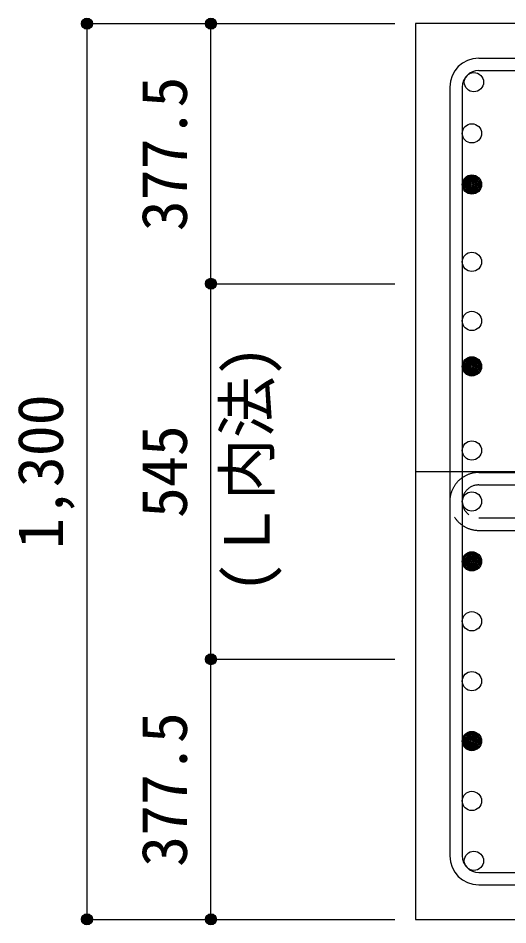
# Model space of a CAD drawing. Units: millimetres at full size, sheet at 1:30. Extents: x -5973 to 5954, y -4195 to 4201.
# Drawn here: x -675 to 37, y -2333 to -1017 of the extents above; entities that cross this region are included whole.
import ezdxf
from ezdxf.enums import TextEntityAlignment as Align

# ---------------------------------------------------------------- set-up
doc = ezdxf.new("R2010")
doc.units = ezdxf.units.MM
doc.header["$LTSCALE"] = 30
doc.header["$PDMODE"] = 32
doc.header["$PDSIZE"] = 15
doc.linetypes.add('CHAIN1', pattern=[8, 5, -1, 1, -1])
doc.linetypes.add('DASHED2', pattern=[3, 2, -1])
for name, color, linetype in [('0-1_躯体線', 2, 'Continuous'), ('0-3_立上り筋', 4, 'Continuous'), ('0-4_フープ筋', 7, 'Continuous'), ('0-7_文字', 4, 'Continuous'), ('0-C_中子', 7, 'DASHED2'), ('0-D_寸法', 4, 'Continuous')]:
    doc.layers.add(name, color=color, linetype=linetype)
doc.styles.add('ＭＳ ゴシック', font='')
doc.styles.get('ＭＳ ゴシック').set_extended_font_data('MS Gothic')

msp = doc.modelspace()

# ---------------------------------------------------------------- linework, layer by layer
at = {"layer": '0-1_躯体線'}
for p, q in [((1602.44, -1024.89), (-97.56, -1024.89)), ((-97.56, -1024.89), (-97.56, -2324.89)), ((-97.56, -2324.89), (270.94, -2324.89))]:
    msp.add_line(p, q, dxfattribs=at)
at = {"layer": '0-3_立上り筋', "color": 3}
for centre in [(-12.63, -1109.82), (-15.56, -1184.11), (-15.56, -1184.11), (-15.56, -1258.39), (-15.56, -1258.39), (-15.56, -1370.63), (-15.56, -1370.63), (-15.56, -1456.39), (-15.56, -1456.39), (-15.56, -1522.39), (-15.56, -1522.39), (-15.56, -1644.39), (-15.56, -1644.39), (-15.56, -1718.36), (-15.56, -1718.36), (-15.56, -1805.3), (-15.56, -1805.3), (-15.56, -1892.23), (-15.56, -1892.23), (-15.56, -1979.16), (-15.56, -1979.16), (-15.56, -2066.1), (-15.56, -2066.1), (-15.56, -2153.03), (-15.56, -2153.03), (-12.63, -2239.97), (-12.63, -2239.97)]:
    msp.add_circle(centre, 14, dxfattribs=at)
at = {"layer": '0-3_立上り筋'}
for centre, radius in [((-15.56, -1258.39), 14), ((-15.56, -1258.39), 12.6), ((-15.56, -1258.39), 11.2), ((-15.56, -1258.39), 9.8), ((-15.56, -1258.39), 8.4), ((-15.56, -1258.39), 7), ((-15.56, -1258.39), 5.6), ((-15.56, -1258.39), 4.2), ((-15.56, -1258.39), 2.8), ((-15.56, -1258.39), 1.4), ((-15.56, -1522.39), 14), ((-15.56, -1522.39), 12.6), ((-15.56, -1522.39), 11.2), ((-15.56, -1522.39), 9.8), ((-15.56, -1522.39), 8.4), ((-15.56, -1522.39), 7), ((-15.56, -1522.39), 5.6), ((-15.56, -1522.39), 4.2), ((-15.56, -1522.39), 2.8), ((-15.56, -1522.39), 1.4), ((-15.56, -1805.3), 14), ((-15.56, -1805.3), 12.6), ((-15.56, -1805.3), 11.2), ((-15.56, -1805.3), 9.8), ((-15.56, -1805.3), 8.4), ((-15.56, -1805.3), 7), ((-15.56, -1805.3), 5.6), ((-15.56, -1805.3), 4.2), ((-15.56, -1805.3), 2.8), ((-15.56, -1805.3), 1.4), ((-15.56, -2066.1), 14), ((-15.56, -2066.1), 12.6), ((-15.56, -2066.1), 11.2), ((-15.56, -2066.1), 9.8), ((-15.56, -2066.1), 8.4), ((-15.56, -2066.1), 7), ((-15.56, -2066.1), 5.6), ((-15.56, -2066.1), 4.2), ((-15.56, -2066.1), 2.8), ((-15.56, -2066.1), 1.4)]:
    msp.add_circle(centre, radius, dxfattribs=at)
at = {"layer": '0-4_フープ筋'}
for p, q in [((-5.56, -1074.89), (1110.44, -1074.89)), ((-5.56, -1092.89), (1110.44, -1092.89)), ((-47.56, -1116.89), (-47.56, -2232.89)), ((-29.56, -1116.89), (-29.56, -2232.89)), ((-5.56, -2256.89), (1110.44, -2256.89)), ((-5.56, -2274.89), (1110.44, -2274.89))]:
    msp.add_line(p, q, dxfattribs=at)
for centre, radius, start, end in [((-5.56, -1116.89), 42, 90, 180), ((-5.56, -1116.89), 24, 90, 180), ((-5.56, -2232.89), 42, 180, 270), ((-5.56, -2232.89), 24, 180, 270)]:
    msp.add_arc(centre, radius, start, end, dxfattribs=at)
at = {"layer": '0-C_中子'}
for p, q in [((-5.56, -1694.36), (58.44, -1694.36)), ((-5.56, -1742.36), (1110.44, -1742.36)), ((-5.56, -1760.36), (1110.44, -1760.36))]:
    msp.add_line(p, q, dxfattribs=at)
msp.add_lwpolyline([(-5.56, -1676.36), (58.44, -1676.36), (58.44, -1694.36)], dxfattribs=at)
for radius in [42, 24]:
    msp.add_arc((-5.56, -1718.36), radius, 90, 270, dxfattribs=at)
at = {"layer": '0-D_寸法'}
for p, q in [((-574.6, -1024.89), (-394.6, -1024.89)), ((-574.6, -1024.89), (-394.6, -1024.89)), ((-574.6, -1024.89), (-574.6, -2324.89)), ((-394.6, -1402.39), (-394.6, -1024.89)), ((-394.6, -1024.89), (-127.56, -1024.89)), ((-394.6, -1947.39), (-394.6, -1402.39)), ((-394.6, -1402.39), (-127.56, -1402.39)), ((-394.6, -2324.89), (-394.6, -1947.39)), ((-394.6, -1947.39), (-127.56, -1947.39)), ((-574.6, -2324.89), (-394.6, -2324.89)), ((-394.6, -2324.89), (-127.56, -2324.89)), ((-394.6, -2324.89), (-127.56, -2324.89))]:
    msp.add_line(p, q, dxfattribs=at)
at = {"layer": '0-D_寸法', "linetype": 'CHAIN1'}
msp.add_line((-97.56, -1674.89), (1202.44, -1674.89), dxfattribs=at)
at = {"layer": '0-D_寸法'}
for centre, radius in [((-574.6, -1024.89), 8), ((-574.6, -1024.89), 7.2), ((-574.6, -1024.89), 6.4), ((-574.6, -1024.89), 5.6), ((-574.6, -1024.89), 4.8), ((-574.6, -1024.89), 4), ((-574.6, -1024.89), 3.2), ((-574.6, -1024.89), 2.4), ((-574.6, -1024.89), 1.6), ((-574.6, -1024.89), 0.8), ((-394.6, -1024.89), 8), ((-394.6, -1024.89), 7.2), ((-394.6, -1024.89), 6.4), ((-394.6, -1024.89), 5.6), ((-394.6, -1024.89), 4.8), ((-394.6, -1024.89), 4), ((-394.6, -1024.89), 3.2), ((-394.6, -1024.89), 2.4), ((-394.6, -1024.89), 1.6), ((-394.6, -1024.89), 0.8), ((-394.6, -1402.39), 8), ((-394.6, -1402.39), 7.2), ((-394.6, -1402.39), 6.4), ((-394.6, -1402.39), 5.6), ((-394.6, -1402.39), 4.8), ((-394.6, -1402.39), 4), ((-394.6, -1402.39), 3.2), ((-394.6, -1402.39), 2.4), ((-394.6, -1402.39), 1.6), ((-394.6, -1402.39), 0.8), ((-394.6, -1947.39), 8), ((-394.6, -1947.39), 7.2), ((-394.6, -1947.39), 6.4), ((-394.6, -1947.39), 5.6), ((-394.6, -1947.39), 4.8), ((-394.6, -1947.39), 4), ((-394.6, -1947.39), 3.2), ((-394.6, -1947.39), 2.4), ((-394.6, -1947.39), 1.6), ((-394.6, -1947.39), 0.8), ((-574.6, -2324.89), 8), ((-574.6, -2324.89), 7.2), ((-574.6, -2324.89), 6.4), ((-574.6, -2324.89), 5.6), ((-574.6, -2324.89), 4.8), ((-574.6, -2324.89), 4), ((-574.6, -2324.89), 3.2), ((-574.6, -2324.89), 2.4), ((-574.6, -2324.89), 1.6), ((-574.6, -2324.89), 0.8), ((-394.6, -2324.89), 8), ((-394.6, -2324.89), 7.2), ((-394.6, -2324.89), 6.4), ((-394.6, -2324.89), 5.6), ((-394.6, -2324.89), 4.8), ((-394.6, -2324.89), 4), ((-394.6, -2324.89), 3.2), ((-394.6, -2324.89), 2.4), ((-394.6, -2324.89), 1.6), ((-394.6, -2324.89), 0.8)]:
    msp.add_circle(centre, radius, dxfattribs=at)
at = {"layer": '0-D_寸法', "color": 7}
for p in [(-574.6, -1024.89), (-394.6, -1024.89), (-394.6, -1402.39), (-394.6, -1947.39), (-574.6, -2324.89), (-394.6, -2324.89)]:
    msp.add_point(p, dxfattribs=at)

# ---------------------------------------------------------------- texts
at = {"layer": '0-7_文字', "style": 'ＭＳ ゴシック'}
msp.add_text('(Ｌ内法)', height=65.98, rotation=90, dxfattribs=at).set_placement((-289.55, -1851.49), align=Align.BOTTOM_LEFT)
at = {"layer": '0-D_寸法', "style": 'ＭＳ ゴシック'}
for s, p in [('377.5', (-409.6, -1326.14)), ('1,300', (-589.6, -1787.39)), ('545', (-409.6, -1742.39)), ('377.5', (-409.6, -2248.64))]:
    msp.add_text(s, height=65.98, rotation=90, dxfattribs=at).set_placement(p, align=Align.BOTTOM_LEFT)

doc.saveas('drawing.dxf')
